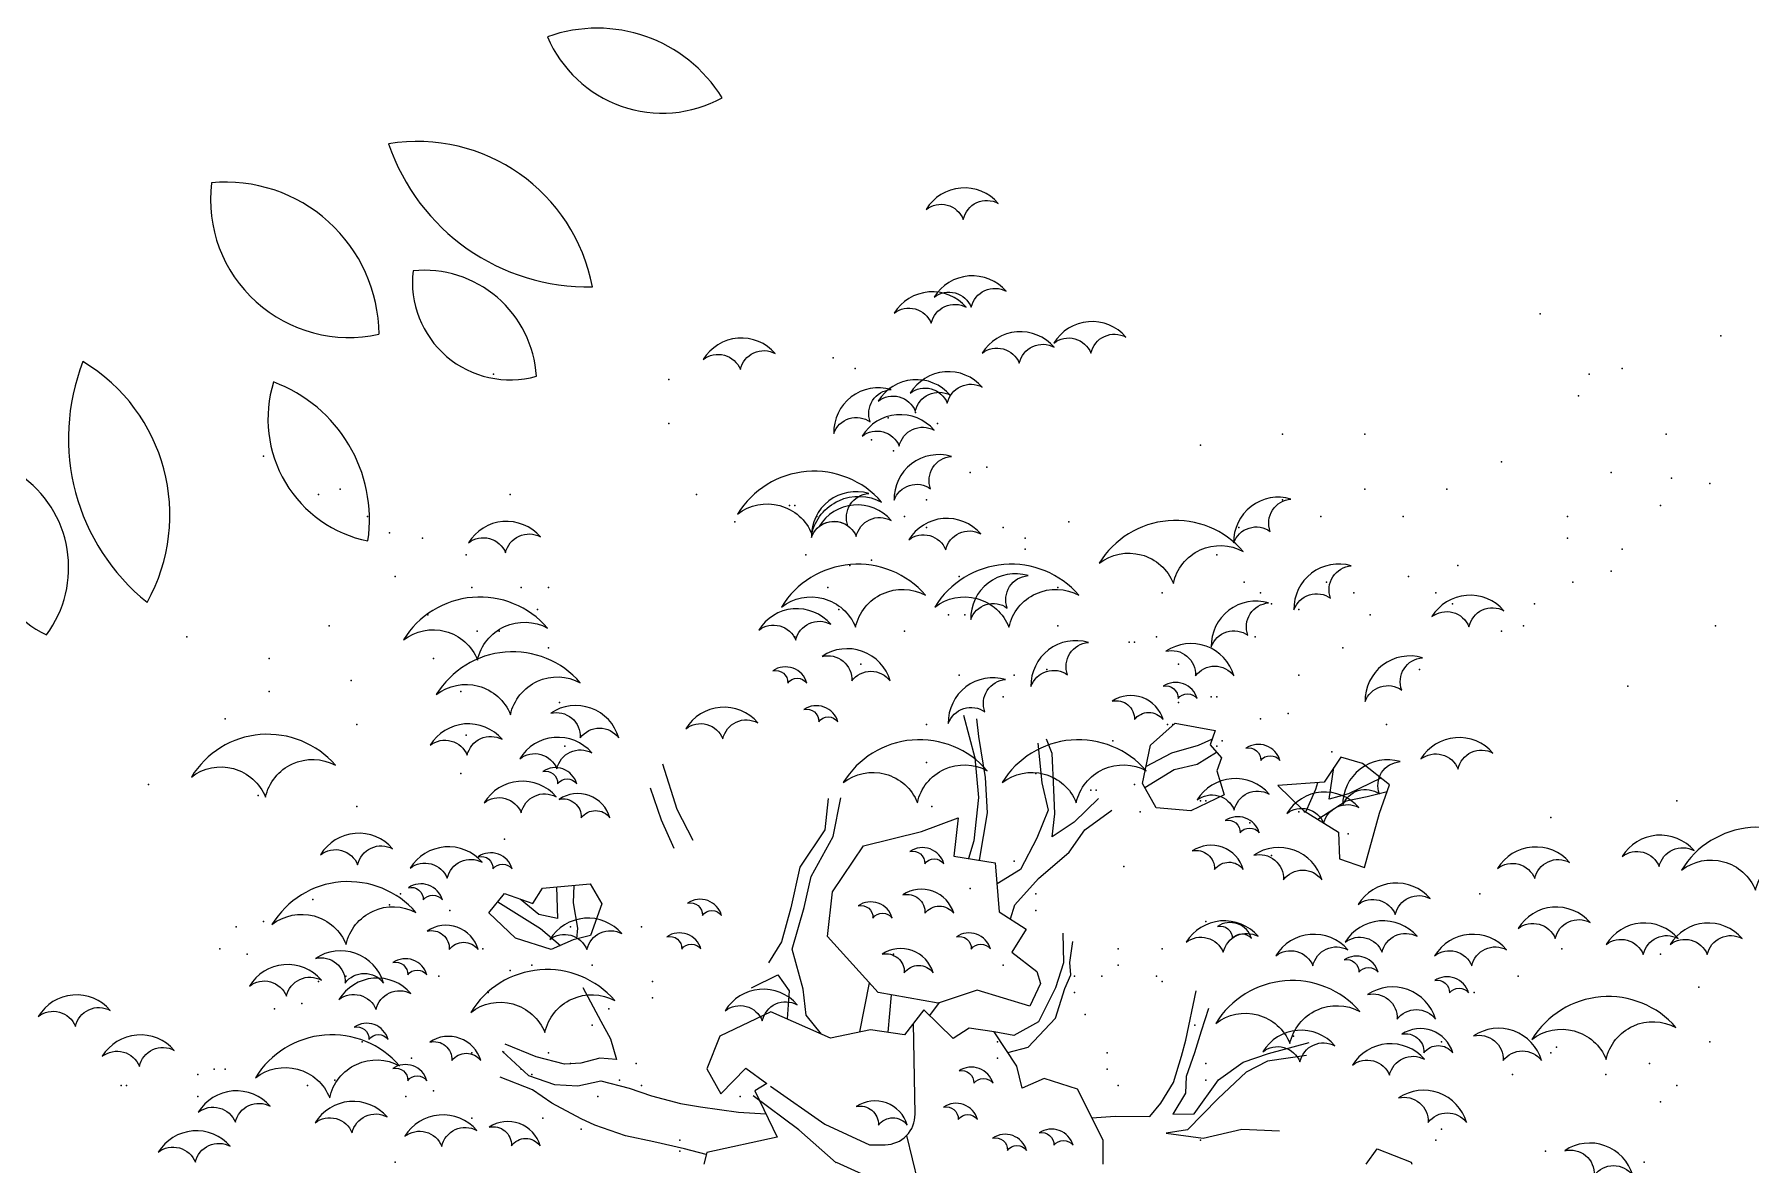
# Model space of a CAD drawing. Header units: millimetres. Extents: x 209.8 to 281.8, y 45 to 110.
# Drawn here: x 243.5772 to 244.0434, y 87.892 to 88.1992 of the extents above; entities that cross this region are included whole.
import ezdxf

# ---------------------------------------------------------------- set-up
doc = ezdxf.new("R2010")
doc.units = ezdxf.units.MM
doc.header["$LTSCALE"] = 0.65
for name, color, linetype in [('ARBOLES', 95, 'Continuous'), ('murodelgado', 1, 'Continuous'), ('puertas', 20, 'Continuous')]:
    doc.layers.add(name, color=color, linetype=linetype)

# ---------------------------------------------------------------- blocks, each defined once
blk = doc.blocks.new('arb-pl51')
for p, q in [((0.00559, 0.00176), (0.00498, 0.03474)), ((-0.14384, 0.02448), (-0.13441, 0.01579)), ((-0.14313, 0.02404), (-0.14384, 0.02448)), ((-0.13441, 0.01579), (-0.12501, 0.01248)), ((-0.12501, 0.01248), (-0.11654, 0.01196)), ((-0.11654, 0.01196), (-0.10819, 0.01382)), ((-0.10819, 0.01382), (-0.098, 0.01119)), ((-0.098, 0.01119), (-0.08994, 0.00835)), ((-0.08994, 0.00835), (-0.07938, 0.00558)), ((-0.03652, -0.00393), (-0.0531, 0.00839)), ((-0.04677, 0.01184), (-0.02711, -0.00186)), ((-0.07938, 0.00558), (-0.07211, 0.00439)), ((-0.07211, 0.00439), (-0.05839, 0.00243)), ((-0.05839, 0.00243), (-0.04849, 0.00189)), ((-0.02295, -0.01597), (-0.03652, -0.00393)), ((-0.02711, -0.00186), (-0.01089, -0.00936)), ((-0.01089, -0.00936), (-0.00527, -0.00934))]:
    blk.add_line(p, q)
for points in [[(0.02306, 0.32598, -0.500189), (0.03571, 0.33178, 0.508573), (0.00963, 0.32962, -0.500189)], [(0.02596, 0.29413, -0.500189), (0.03861, 0.29992, 0.508573), (0.01253, 0.29777, -0.500189)], [(0.01147, 0.28834, -0.500189), (0.02412, 0.29413, 0.508573), (-0.00196, 0.29198, -0.500189)], [(0.0693, 0.27752, -0.500189), (0.08195, 0.28332, 0.508573), (0.05587, 0.28116, -0.500189)], [(-0.0577, 0.27157, -0.500189), (-0.04506, 0.27737, 0.508573), (-0.07113, 0.27521, -0.500189)], [(0.04334, 0.27386, -0.500189), (0.05599, 0.27966, 0.508573), (0.02991, 0.2775, -0.500189)], [(0.00567, 0.25648, -0.500189), (0.01832, 0.26228, 0.508573), (-0.00776, 0.26013, -0.500189)], [(0.01726, 0.25938, -0.500189), (0.02991, 0.26518, 0.508573), (0.00384, 0.26302, -0.500189)], [(-0.01062, 0.25258, -0.500189), (-0.00311, 0.26429, 0.508573), (-0.02388, 0.24838, -0.500189)], [(-0.00016, 0.24381, -0.500189), (0.01249, 0.24961, 0.508573), (-0.01358, 0.24745, -0.500189)], [(0.01123, 0.22836, -0.500189), (0.01874, 0.24008, 0.508573), (-0.00203, 0.22417, -0.500189)], [(-0.03183, 0.21191, -0.500189), (-0.00653, 0.22351, 0.508573), (-0.05868, 0.2192, -0.500189)], [(-0.01872, 0.21493, -0.500189), (-0.01121, 0.22664, 0.508573), (-0.03198, 0.21073, -0.500189)], [(0.13425, 0.21291, -0.500189), (0.14176, 0.22463, 0.508573), (0.12098, 0.20872, -0.500189)], [(-0.01574, 0.21109, -0.500189), (-0.00309, 0.21689, 0.508573), (-0.02917, 0.21473, -0.500189)], [(0.01672, 0.20621, -0.500189), (0.02937, 0.21201, 0.508573), (0.00329, 0.20985, -0.500189)], [(-0.14275, 0.20514, -0.500189), (-0.1301, 0.21094, 0.508573), (-0.15617, 0.20878, -0.500189)], [(0.09915, 0.19406, -0.500189), (0.12444, 0.20566, 0.508573), (0.07229, 0.20135, -0.500189)], [(-0.01595, 0.1782, -0.500189), (0.00934, 0.1898, 0.508573), (-0.04281, 0.18549, -0.500189)], [(0.03961, 0.1782, -0.500189), (0.06491, 0.1898, 0.508573), (0.01276, 0.18549, -0.500189)], [(0.1561, 0.1887, -0.500189), (0.16361, 0.20042, 0.508573), (0.14283, 0.18451, -0.500189)], [(0.039, 0.18515, -0.500189), (0.0465, 0.19687, 0.508573), (0.02573, 0.18096, -0.500189)], [(-0.15288, 0.1663, -0.500189), (-0.12758, 0.1779, 0.508573), (-0.17974, 0.17359, -0.500189)], [(0.12615, 0.17526, -0.500189), (0.13366, 0.18698, 0.508573), (0.11288, 0.17107, -0.500189)], [(0.20623, 0.17837, -0.500189), (0.21888, 0.18416, 0.508573), (0.1928, 0.18201, -0.500189)], [(-0.03762, 0.17348, -0.500189), (-0.02497, 0.17928, 0.508573), (-0.05105, 0.17712, -0.500189)], [(-0.14097, 0.14647, -0.500189), (-0.11568, 0.15807, 0.508573), (-0.16783, 0.15376, -0.500189)], [(-0.01736, 0.15872, -0.500189), (-0.00345, 0.15873, 0.508573), (-0.02806, 0.16763, -0.500189)], [(0.06085, 0.16094, -0.500189), (0.06835, 0.17265, 0.508573), (0.04758, 0.15674, -0.500189)], [(0.10718, 0.1606, -0.500189), (0.12109, 0.1606, 0.508573), (0.09648, 0.1695, -0.500189)], [(-0.04056, 0.15796, -0.500189), (-0.0336, 0.15796, 0.508573), (-0.04591, 0.16241, -0.500189)], [(0.18188, 0.1554, -0.500189), (0.18938, 0.16712, 0.508573), (0.16861, 0.15121, -0.500189)], [(0.03089, 0.1475, -0.500189), (0.0384, 0.15921, 0.508573), (0.01763, 0.14331, -0.500189)], [(0.10084, 0.15234, -0.500189), (0.10779, 0.15234, 0.508573), (0.09549, 0.15679, -0.500189)], [(-0.11568, 0.13814, -0.500189), (-0.10177, 0.13814, 0.508573), (-0.12638, 0.14704, -0.500189)], [(-0.02932, 0.14392, -0.500189), (-0.02237, 0.14392, 0.508573), (-0.03467, 0.14837, -0.500189)], [(0.08502, 0.14469, -0.500189), (0.09545, 0.14469, 0.508573), (0.077, 0.15137, -0.500189)], [(-0.15664, 0.13177, -0.500189), (-0.14399, 0.13756, 0.508573), (-0.17007, 0.13541, -0.500189)], [(-0.06404, 0.13776, -0.500189), (-0.05139, 0.14356, 0.508573), (-0.07747, 0.1414, -0.500189)], [(-0.22971, 0.11657, -0.500189), (-0.20441, 0.12817, 0.508573), (-0.25657, 0.12386, -0.500189)], [(-0.12417, 0.12688, -0.500189), (-0.11153, 0.13268, 0.508573), (-0.1376, 0.13053, -0.500189)], [(0.00644, 0.11459, -0.500189), (0.03174, 0.12619, 0.508573), (-0.02042, 0.12188, -0.500189)], [(0.06399, 0.11459, -0.500189), (0.08929, 0.12619, 0.508573), (0.03713, 0.12188, -0.500189)], [(0.20226, 0.1268, -0.500189), (0.21491, 0.1326, 0.508573), (0.18883, 0.13045, -0.500189)], [(0.1308, 0.12988, -0.500189), (0.13776, 0.12989, 0.508573), (0.12545, 0.13434, -0.500189)], [(-0.1239, 0.12146, -0.500189), (-0.11694, 0.12146, 0.508573), (-0.12924, 0.12591, -0.500189)], [(0.17378, 0.11775, -0.500189), (0.18128, 0.12947, 0.508573), (0.16051, 0.11356, -0.500189)], [(-0.13708, 0.11094, -0.500189), (-0.12443, 0.11674, 0.508573), (-0.15051, 0.11458, -0.500189)], [(0.12119, 0.11193, -0.500189), (0.13383, 0.11773, 0.508573), (0.10776, 0.11558, -0.500189)], [(0.15365, 0.10705, -0.500189), (0.1663, 0.11285, 0.508573), (0.14022, 0.11069, -0.500189)], [(-0.11537, 0.10913, -0.500189), (-0.10494, 0.10913, 0.508573), (-0.12339, 0.11581, -0.500189)], [(0.12331, 0.10368, -0.500189), (0.13027, 0.10368, 0.508573), (0.11796, 0.10813, -0.500189)], [(-0.19633, 0.0921, -0.500189), (-0.18368, 0.0979, 0.508573), (-0.20975, 0.09575, -0.500189)], [(0.27515, 0.09143, -0.500189), (0.2878, 0.09723, 0.508573), (0.26172, 0.09507, -0.500189)], [(0.31006, 0.08286, -0.500189), (0.33536, 0.09446, 0.508573), (0.2832, 0.09015, -0.500189)], [(-0.16386, 0.08722, -0.500189), (-0.15122, 0.09302, 0.508573), (-0.17729, 0.09086, -0.500189)], [(-0.14731, 0.09058, -0.500189), (-0.14035, 0.09058, 0.508573), (-0.15265, 0.09503, -0.500189)], [(0.00907, 0.09245, -0.500189), (0.01603, 0.09246, 0.508573), (0.00372, 0.09691, -0.500189)], [(0.11404, 0.09041, -0.500189), (0.12448, 0.09042, 0.508573), (0.10602, 0.09709, -0.500189)], [(0.13901, 0.08667, -0.500189), (0.15293, 0.08668, 0.508573), (0.12832, 0.09558, -0.500189)], [(0.23004, 0.08714, -0.500189), (0.24269, 0.09294, 0.508573), (0.21661, 0.09078, -0.500189)], [(-0.20051, 0.06318, -0.500189), (-0.17521, 0.07478, 0.508573), (-0.22736, 0.07046, -0.500189)], [(-0.17259, 0.07935, -0.500189), (-0.16563, 0.07935, 0.508573), (-0.17794, 0.0838, -0.500189)], [(0.00917, 0.07451, -0.500189), (0.0196, 0.07451, 0.508573), (0.00115, 0.08118, -0.500189)], [(0.17953, 0.07406, -0.500189), (0.19218, 0.07985, 0.508573), (0.1661, 0.0777, -0.500189)], [(-0.07146, 0.07374, -0.500189), (-0.0645, 0.07374, 0.508573), (-0.07681, 0.07819, -0.500189)], [(-0.00966, 0.0728, -0.500189), (-0.0027, 0.0728, 0.508573), (-0.01501, 0.07725, -0.500189)], [(0.23748, 0.06537, -0.500189), (0.25013, 0.07117, 0.508573), (0.22406, 0.06901, -0.500189)], [(-0.16313, 0.0614, -0.500189), (-0.15269, 0.06141, 0.508573), (-0.17115, 0.06808, -0.500189)], [(-0.11327, 0.06136, -0.500189), (-0.10062, 0.06716, 0.508573), (-0.1267, 0.065, -0.500189)], [(0.11722, 0.06037, -0.500189), (0.12987, 0.06617, 0.508573), (0.10379, 0.06402, -0.500189)], [(0.1205, 0.06532, -0.500189), (0.12746, 0.06532, 0.508573), (0.11515, 0.06977, -0.500189)], [(0.17477, 0.06037, -0.500189), (0.18742, 0.06617, 0.508573), (0.16134, 0.06402, -0.500189)], [(0.26936, 0.05958, -0.500189), (0.28201, 0.06538, 0.508573), (0.25593, 0.06322, -0.500189)], [(0.29254, 0.05958, -0.500189), (0.30519, 0.06538, 0.508573), (0.27911, 0.06322, -0.500189)], [(-0.07895, 0.06157, -0.500189), (-0.07199, 0.06158, 0.508573), (-0.0843, 0.06602, -0.500189)], [(0.02592, 0.06157, -0.500189), (0.03288, 0.06158, 0.508573), (0.02058, 0.06602, -0.500189)], [(0.14968, 0.05549, -0.500189), (0.16233, 0.06129, 0.508573), (0.13625, 0.05913, -0.500189)], [(0.20723, 0.05549, -0.500189), (0.21988, 0.06129, 0.508573), (0.1938, 0.05913, -0.500189)], [(-0.2009, 0.04924, -0.500189), (-0.18698, 0.04925, 0.508573), (-0.21159, 0.05814, -0.500189)], [(-0.17821, 0.05222, -0.500189), (-0.17125, 0.05222, 0.508573), (-0.18355, 0.05667, -0.500189)], [(0.00168, 0.05298, -0.500189), (0.01211, 0.05299, 0.508573), (-0.00634, 0.05966, -0.500189)], [(0.16638, 0.05315, -0.500189), (0.17334, 0.05315, 0.508573), (0.16104, 0.0576, -0.500189)], [(-0.22212, 0.04451, -0.500189), (-0.20948, 0.05031, 0.508573), (-0.23555, 0.04815, -0.500189)], [(-0.18966, 0.03963, -0.500189), (-0.17701, 0.04542, 0.508573), (-0.20309, 0.04327, -0.500189)], [(-0.1285, 0.0313, -0.500189), (-0.10321, 0.0429, 0.508573), (-0.15536, 0.03859, -0.500189)], [(0.14138, 0.02733, -0.500189), (0.16668, 0.03893, 0.508573), (0.11453, 0.03462, -0.500189)], [(0.19916, 0.04567, -0.500189), (0.20611, 0.04567, 0.508573), (0.19381, 0.05012, -0.500189)], [(-0.29858, 0.03352, -0.500189), (-0.28593, 0.03931, 0.508573), (-0.31201, 0.03716, -0.500189)], [(-0.04977, 0.03558, -0.500189), (-0.03712, 0.04138, 0.508573), (-0.0632, 0.03922, -0.500189)], [(0.18021, 0.03614, -0.500189), (0.19413, 0.03614, 0.508573), (0.16952, 0.04504, -0.500189)], [(0.25592, 0.02153, -0.500189), (0.28121, 0.03313, 0.508573), (0.22906, 0.02882, -0.500189)], [(-0.19225, 0.02882, -0.500189), (-0.1853, 0.02882, 0.508573), (-0.1976, 0.03327, -0.500189)], [(0.145, 0.02071, -0.500189), (0.15765, 0.02651, 0.508573), (0.13157, 0.02435, -0.500189)], [(0.18989, 0.02397, -0.500189), (0.20033, 0.02398, 0.508573), (0.18187, 0.03065, -0.500189)], [(0.21861, 0.02117, -0.500189), (0.23252, 0.02117, 0.508573), (0.20791, 0.03007, -0.500189)], [(-0.2754, 0.01904, -0.500189), (-0.26275, 0.02484, 0.508573), (-0.28883, 0.02268, -0.500189)], [(-0.20646, 0.00765, -0.500189), (-0.18116, 0.01925, 0.508573), (-0.23332, 0.01494, -0.500189)], [(-0.16219, 0.02117, -0.500189), (-0.15176, 0.02117, 0.508573), (-0.17021, 0.02784, -0.500189)], [(0.17746, 0.01583, -0.500189), (0.19011, 0.02163, 0.508573), (0.16403, 0.01947, -0.500189)], [(-0.17821, 0.01385, -0.500189), (-0.17125, 0.01385, 0.508573), (-0.18355, 0.0183, -0.500189)], [(0.02686, 0.01291, -0.500189), (0.03382, 0.01292, 0.508573), (0.02151, 0.01737, -0.500189)], [(-0.24063, -0.00123, -0.500189), (-0.22798, 0.00457, 0.508573), (-0.25405, 0.00241, -0.500189)], [(-0.19831, -0.00507, -0.500189), (-0.18566, 0.00073, 0.508573), (-0.21174, -0.00143, -0.500189)], [(-0.00769, -0.00223, -0.500189), (0.00275, -0.00222, 0.508573), (-0.01571, 0.00445, -0.500189)], [(0.19145, -0.00129, -0.500189), (0.20537, -0.00129, 0.508573), (0.18076, 0.00761, -0.500189)], [(-0.16585, -0.00995, -0.500189), (-0.1532, -0.00415, 0.508573), (-0.17928, -0.00631, -0.500189)], [(0.02124, -0.00019, -0.500189), (0.0282, -0.00018, 0.508573), (0.0159, 0.00426, -0.500189)], [(-0.25511, -0.01571, -0.500189), (-0.24247, -0.00991, 0.508573), (-0.26854, -0.01207, -0.500189)], [(-0.14065, -0.00971, -0.500189), (-0.13022, -0.00971, 0.508573), (-0.14867, -0.00303, -0.500189)], [(0.03903, -0.01142, -0.500189), (0.04599, -0.01141, 0.508573), (0.03369, -0.00696, -0.500189)], [(0.05589, -0.00954, -0.500189), (0.06285, -0.00954, 0.508573), (0.05054, -0.00509, -0.500189)], [(0.25162, -0.02042, -0.500189), (0.26553, -0.02042, 0.508573), (0.24092, -0.01152, -0.500189)]]:
    blk.add_lwpolyline(points, format="xyb", close=True)
for points in [[(0.02307, 0.14633), (0.02726, 0.1308), (0.02853, 0.11649), (0.02682, 0.10075), (0.02488, 0.0944)], [(0.02897, 0.09374), (0.03179, 0.11094), (0.03107, 0.12369), (0.02863, 0.13856), (0.02794, 0.14494)], [(0.07201, 0.11613), (0.06327, 0.10753), (0.05523, 0.10226), (0.05623, 0.11056), (0.0559, 0.11933), (0.0553, 0.13245), (0.05322, 0.13756)], [(0.08923, 0.12776), (0.09864, 0.13267), (0.10827, 0.13546), (0.11313, 0.13758)], [(0.05004, 0.13615), (0.05156, 0.12182), (0.0538, 0.11183), (0.04969, 0.10175), (0.04376, 0.09038), (0.03528, 0.08519)], [(0.08878, 0.12008), (0.09939, 0.12664), (0.10774, 0.1285), (0.11476, 0.13294)], [(-0.07482, 0.10095), (-0.08064, 0.11216), (-0.08574, 0.12852)], [(0.17429, 0.12351), (0.16259, 0.1178), (0.1556, 0.11588), (0.15732, 0.1274)], [(-0.09043, 0.12004), (-0.08636, 0.10841), (-0.08184, 0.09811)], [(0.14709, 0.11134), (0.1507, 0.11952), (0.15151, 0.12192)], [(0.15151, 0.10858), (0.16169, 0.11524), (0.16937, 0.11678), (0.17655, 0.11865)], [(-0.02584, 0.11616), (-0.02708, 0.1048), (-0.03612, 0.09124), (-0.03941, 0.07647), (-0.04278, 0.0642), (-0.04752, 0.05656)], [(-0.02829, 0.03075), (-0.0339, 0.03759), (-0.03497, 0.04703), (-0.03893, 0.06147), (-0.03453, 0.07667), (-0.03208, 0.08789), (-0.02409, 0.10237), (-0.02135, 0.11636)], [(0.04014, 0.07245), (0.04174, 0.07764), (0.0503, 0.08712), (0.06136, 0.09667), (0.06711, 0.1048), (0.07681, 0.11185)], [(-0.1243, 0.08406), (-0.12396, 0.07266), (-0.13073, 0.07409), (-0.13741, 0.07968)], [(-0.11689, 0.06524), (-0.11657, 0.06909), (-0.11813, 0.07829), (-0.11787, 0.08466)], [(-0.14551, 0.07871), (-0.13004, 0.06904), (-0.12287, 0.06284)], [(0.05913, 0.0673), (0.05931, 0.05661), (0.05649, 0.04745), (0.05026, 0.03523), (0.04137, 0.03027), (0.03419, 0.03157)], [(0.03917, 0.02405), (0.04657, 0.02596), (0.05646, 0.03647), (0.05984, 0.04723), (0.06202, 0.05223), (0.06169, 0.05674), (0.06269, 0.06424)], [(-0.05362, 0.04746), (-0.04413, 0.05219), (-0.03997, 0.04646), (-0.04077, 0.03623)], [(-0.11472, 0.0476), (-0.10827, 0.03541), (-0.10478, 0.02896), (-0.10261, 0.02147), (-0.10858, 0.02206), (-0.11553, 0.02026), (-0.12144, 0.01987), (-0.13163, 0.0225), (-0.14286, 0.02703)], [(-0.01442, 0.03152), (-0.01098, 0.04933)], [(-0.00311, 0.04494), (-0.00426, 0.03139)], [(0.06962, 0.00043), (0.07812, 0.00096), (0.09057, 0.00082), (0.09463, 0.00571), (0.09918, 0.01317), (0.10213, 0.0227), (0.10362, 0.02849), (0.1074, 0.04639)], [(0.07374, -0.01637), (0.07369, -0.00776), (0.06445, 0.01083), (0.05235, 0.01466), (0.0444, 0.01114), (0.0424, 0.01911), (0.03428, 0.03155), (0.02514, 0.03284), (0.01944, 0.02908), (0.00871, 0.03956), (0.0017, 0.0305), (-0.01055, 0.03233), (-0.02504, 0.02932), (-0.04666, 0.03882), (-0.06512, 0.02994), (-0.06981, 0.01815), (-0.06475, 0.00911), (-0.05573, 0.01842), (-0.04808, 0.01286), (-0.05246, 0.01014), (-0.04437, -0.00667)], [(0.01089, 0.03743), (0.01443, 0.04213)], [(0.11193, 0.04), (0.10917, 0.03175), (0.10682, 0.02393), (0.1038, 0.01538), (0.10358, 0.00928), (0.09898, 0.0017), (0.10672, 0.00185), (0.11545, 0.01415), (0.12445, 0.02059), (0.13364, 0.02366), (0.14833, 0.02771)], [(0.1474, 0.023), (0.13322, 0.02093), (0.1255, 0.01693), (0.11542, 0.00744), (0.10425, -0.004), (0.09657, -0.00514), (0.10993, -0.00697), (0.12399, -0.00369), (0.13755, -0.00428)], [(-0.07005, -0.0129), (-0.07791, -0.01087), (-0.08908, -0.0083), (-0.09933, -0.00619), (-0.11044, -0.00227), (-0.11539, 0.00002), (-0.12603, 0.0057), (-0.13299, 0.01049), (-0.14472, 0.01513)], [(-0.04437, -0.00667), (-0.06986, -0.01213), (-0.07089, -0.01637)], [(0.16896, -0.01637), (0.17294, -0.01089), (0.18527, -0.01562), (0.18556, -0.01637)], [(-0.00457, -0.02418), (-0.02289, -0.01582)]]:
    blk.add_lwpolyline(points)
for points in [[(0.11761, 0.1175), (0.10553, 0.11159), (0.0929, 0.11272), (0.08792, 0.1216), (0.09088, 0.1355), (0.09984, 0.14347), (0.11424, 0.14075), (0.11244, 0.13562), (0.11654, 0.13089), (0.11487, 0.12613)], [(0.15892, 0.10397), (0.15935, 0.09423), (0.16838, 0.09106), (0.1738, 0.11082), (0.1774, 0.12107), (0.16761, 0.12875), (0.15979, 0.13108), (0.15376, 0.12209), (0.13701, 0.12084), (0.14632, 0.11182)], [(0.04715, 0.04089), (0.02805, 0.04662), (0.01395, 0.04197), (-0.00776, 0.04575), (-0.0261, 0.06616), (-0.0243, 0.08225), (-0.01308, 0.09902), (0.00791, 0.10413), (0.02116, 0.10908), (0.0196, 0.09524), (0.03466, 0.09284), (0.0361, 0.07506), (0.04582, 0.06877), (0.04058, 0.06046), (0.04964, 0.05345), (0.051, 0.04913)], [(-0.11194, 0.0665), (-0.11826, 0.06488), (-0.12621, 0.06136), (-0.13916, 0.06549), (-0.14884, 0.07464), (-0.14308, 0.08167), (-0.13283, 0.07808), (-0.12939, 0.08359), (-0.1121, 0.0852), (-0.10791, 0.07798)]]:
    blk.add_lwpolyline(points, close=True)
blk.add_lwpolyline([(0.00304, -0.07365, 0.241861), (0.00742, -0.06471), (0.00665, -0.02297), (0.00258, -0.00596)], format="xyb")
blk.add_arc((-0.00531, 0.00156), 0.0109, 270.16188, 1.06766)
for p in [(0.23196, 0.29172), (0.29745, 0.28379), (-0.02403, 0.27586), (-0.14707, 0.26991), (-0.08356, 0.26793), (-0.01609, 0.27189), (0.24982, 0.26991), (0.26173, 0.27189), (0.24586, 0.26198), (0.00574, 0.25603), (-0.08356, 0.25206), (-0.00419, 0.25405), (0.01367, 0.25206), (-0.01014, 0.24611), (0.10893, 0.24413), (0.1387, 0.2481), (0.16846, 0.2481), (0.27761, 0.2481), (-0.23041, 0.24016), (-0.0022, 0.24215), (0.21807, 0.23818), (0.02558, 0.23421), (0.03153, 0.2362), (0.25776, 0.23421), (0.27959, 0.23223), (0.29348, 0.23025), (-0.21057, 0.22628), (-0.20263, 0.22827), (-0.14111, 0.22628), (-0.07364, 0.22628), (0.00971, 0.2243), (0.1387, 0.2243), (0.16846, 0.22827), (0.19823, 0.22827), (-0.19271, 0.21835), (-0.03991, 0.22232), (-0.03792, 0.22232), (-0.02998, 0.21835), (0.00177, 0.21835), (0.15259, 0.21835), (0.18235, 0.21835), (0.24189, 0.21835), (0.27562, 0.22232), (-0.18477, 0.2124), (-0.05975, 0.21637), (0.00971, 0.21438), (0.03749, 0.21438), (0.0613, 0.21637), (0.12282, 0.21438), (-0.17286, 0.21042), (0.04543, 0.21042), (0.04543, 0.20645), (0.24189, 0.21042), (0.26173, 0.20645), (-0.15699, 0.20447), (-0.03395, 0.20447), (-0.01808, 0.2005), (-0.01014, 0.20248), (0.11488, 0.20447), (0.2022, 0.2005), (-0.18279, 0.19654), (0.02161, 0.19654), (0.1248, 0.19455), (0.15457, 0.19455), (0.18434, 0.19654), (0.24387, 0.19455), (0.25776, 0.19852), (-0.155, 0.19257), (-0.13714, 0.19257), (-0.12722, 0.19257), (-0.02601, 0.19257), (0.05733, 0.19257), (0.09504, 0.19059), (0.13076, 0.19059), (0.13473, 0.18662), (0.16449, 0.19059), (0.19426, 0.19059), (0.20021, 0.18662), (0.22998, 0.18662), (-0.17088, 0.18265), (-0.13119, 0.18464), (-0.02205, 0.18464), (0.01764, 0.18265), (0.01764, 0.18265), (0.0236, 0.18265), (0.14465, 0.18464), (0.17045, 0.18265), (-0.2582, 0.17472), (-0.2066, 0.17869), (-0.15302, 0.1767), (-0.14508, 0.1767), (-0.03792, 0.17472), (0.00177, 0.1767), (0.05733, 0.17869), (0.09305, 0.17472), (0.12877, 0.17472), (0.21807, 0.1767), (0.22601, 0.17869), (0.29547, 0.17869), (-0.12722, 0.17075), (0.08313, 0.17274), (0.08511, 0.17274), (0.16052, 0.17075), (-0.22843, 0.16679), (-0.1689, 0.16679), (-0.01411, 0.16481), (0.05336, 0.16282), (0.10099, 0.16481), (0.18831, 0.16282), (-0.19866, 0.15886), (0.02161, 0.16084), (0.04146, 0.16084), (0.14465, 0.16084), (0.26372, 0.15687), (-0.22843, 0.15489), (-0.15897, 0.15489), (-0.12325, 0.15092), (0.03749, 0.15291), (0.10099, 0.15092), (0.1129, 0.15291), (0.11488, 0.15291), (-0.2443, 0.14497), (0.13076, 0.14497), (0.14068, 0.14696), (-0.19668, 0.14299), (-0.15699, 0.13902), (0.00971, 0.14299), (0.07718, 0.13704), (0.09702, 0.14299), (0.09901, 0.14299), (0.11687, 0.13704), (0.1764, 0.14299), (-0.12127, 0.13506), (0.11488, 0.13506), (0.15656, 0.13308), (-0.15897, 0.12514), (0.00971, 0.12911), (0.04939, 0.12514), (-0.27209, 0.12118), (0.06924, 0.11919), (0.07122, 0.11919), (0.08511, 0.12118), (-0.2324, 0.11721), (-0.19668, 0.11324), (0.01169, 0.11324), (0.10893, 0.11523), (0.11091, 0.11523), (0.28158, 0.11523), (0.0871, 0.11126), (0.12679, 0.1073), (0.14465, 0.11126), (0.14663, 0.11126), (0.23593, 0.10928), (-0.1431, 0.10135), (0.16251, 0.10333), (0.04146, 0.09341), (0.13473, 0.0954), (0.08115, 0.09143), (-0.1808, 0.08151), (0.02558, 0.0835), (0.04939, 0.08151), (0.21014, 0.08151), (-0.21255, 0.07953), (-0.18477, 0.07755), (-0.16294, 0.07557), (0.04939, 0.07557), (-0.24034, 0.06962), (-0.23041, 0.0716), (-0.11928, 0.06962), (-0.09349, 0.06962), (0.11091, 0.0716), (-0.24629, 0.06168), (-0.23637, 0.0597), (-0.15104, 0.06168), (-0.0022, 0.0597), (0.07916, 0.06168), (0.09504, 0.06168), (0.2399, 0.06168), (0.27562, 0.0597), (-0.21057, 0.04978), (-0.20065, 0.05177), (-0.16691, 0.05177), (-0.14111, 0.05375), (-0.13318, 0.05573), (-0.11135, 0.05573), (-0.08952, 0.04978), (0.03749, 0.05573), (0.06329, 0.05177), (0.07321, 0.05177), (0.07916, 0.05573), (0.09305, 0.05177), (0.09504, 0.04978), (0.22403, 0.05177), (-0.14905, 0.04582), (-0.08952, 0.04384), (0.06329, 0.04582), (0.20815, 0.04582), (0.28951, 0.0478), (-0.22644, 0.03987), (-0.21652, 0.04185), (-0.10539, 0.03987), (0.06725, 0.03789), (-0.11135, 0.03392), (0.10694, 0.03392), (-0.19469, 0.02797), (0.0355, 0.02797), (0.14266, 0.02995), (0.19624, 0.02797), (0.23792, 0.02599), (0.29348, 0.02797), (-0.17683, 0.02202), (-0.155, 0.024), (-0.12722, 0.024), (-0.11928, 0.02004), (-0.09547, 0.02004), (0.0355, 0.02202), (0.07519, 0.024), (0.11091, 0.02004), (0.23593, 0.024), (0.27165, 0.02004), (-0.25423, 0.01607), (-0.24827, 0.01805), (-0.2443, 0.01805), (-0.20462, 0.01409), (-0.13714, 0.01805), (-0.13318, 0.01607), (-0.10142, 0.01409), (0.07519, 0.01805), (0.11091, 0.01409), (0.22204, 0.01607), (0.25578, 0.01607), (-0.28201, 0.01211), (-0.28002, 0.01211), (-0.25423, 0.00814), (-0.21454, 0.01211), (-0.17882, 0.00814), (-0.1689, 0.01012), (-0.10936, 0.00814), (-0.09349, 0.01211), (-0.05777, 0.00814), (0.07916, 0.01211), (0.28158, 0.01211), (-0.155, 0.00021), (-0.12921, 0.00021), (0.27562, 0.00616), (-0.11532, -0.00376), (0.19624, -0.00376), (-0.07959, -0.00773), (-0.07959, -0.01169), (0.10893, -0.00773), (0.19426, -0.00773), (0.23395, -0.01169), (-0.18279, -0.01566), (-0.18279, -0.01566), (0.26967, -0.01566)]:
    blk.add_point(p)
blk = doc.blocks.new('arb-pl57')
for centre, radius, start, end in [((-0.0086, 0.4615), 0.0887, 151.7015, 229.7406), ((-0.126, 0.4393), 0.0753, 322.8639, 58.5782), ((0.1217, 0.411), 0.1079, 130.709, 219.1064), ((-0.0576, 0.427), 0.1272, 318.6571, 31.1583), ((0.1526, 0.4336), 0.0681, 123.4613, 215.4329), ((0.0737, 0.4483), 0.059, 293.3115, 45.5828), ((0.2848, 0.3697), 0.0887, 111.7015, 189.7406), ((0.1806, 0.4282), 0.0753, 282.8639, 18.5782), ((-0.151, 0.4255), 0.0681, 163.4613, 255.4329), ((-0.2208, 0.386), 0.059, 333.3115, 85.5828), ((-0.1601, 0.3883), 0.1079, 170.709, 259.1064), ((-0.3077, 0.2853), 0.1272, 358.6571, 71.1583), ((0.1875, 0.3157), 0.0926, 120.5035, 215.3285), ((0.079, 0.3389), 0.0835, 293.2488, 42.5832), ((-0.0484, 0.3576), 0.0926, 160.5035, 255.3285), ((-0.1465, 0.3056), 0.0835, 333.2488, 82.5832), ((0.3521, 0.2473), 0.1079, 90.709, 179.1064), ((0.2251, 0.3748), 0.1272, 278.6571, 351.1583), ((-0.368, 0.2508), 0.0753, 2.8639, 98.5782), ((-0.2924, 0.3432), 0.0887, 191.7015, 269.7406), ((0.3903, 0.2448), 0.0681, 83.4613, 175.4329), ((0.3393, 0.3067), 0.059, 253.3115, 5.5828), ((-0.2978, 0.1352), 0.0835, 13.2488, 122.5832), ((0.3412, 0.132), 0.0926, 80.5035, 175.3285), ((0.2731, 0.2196), 0.0835, 253.2488, 2.5832), ((-0.4064, 0.149), 0.059, 13.3115, 125.5828), ((-0.3782, 0.2241), 0.0681, 203.4613, 295.4329), ((-0.256, 0.238), 0.0926, 200.5035, 295.3285), ((0.4505, 0.1109), 0.0887, 71.7015, 149.7406), ((0.4083, 0.2226), 0.0753, 242.8639, 338.5782), ((-0.4082, 0.016), 0.1272, 38.6571, 111.1583), ((-0.3613, 0.1898), 0.1079, 210.709, 299.1064), ((0.4234, -0.0262), 0.1079, 50.709, 139.1064), ((0.408, 0.1531), 0.1272, 238.6571, 311.1583), ((-0.4322, -0.0492), 0.0753, 42.8639, 138.5782), ((0.4511, -0.0527), 0.0681, 43.4613, 135.4329), ((-0.4337, 0.0702), 0.0887, 231.7015, 309.7406), ((-0.3041, -0.0926), 0.0835, 53.2488, 162.5832), ((0.4518, 0.0275), 0.059, 213.3115, 325.5828), ((0.341, -0.1076), 0.0926, 40.5035, 135.3285), ((-0.3382, 0.013), 0.0926, 240.5035, 335.3285), ((0.345, 0.0033), 0.0835, 213.2488, 322.5832), ((-0.3962, -0.1519), 0.059, 53.3115, 165.5828), ((-0.4229, -0.0762), 0.0681, 243.4613, 335.4329), ((0.4111, -0.194), 0.0887, 31.7015, 109.7406), ((0.4505, -0.0813), 0.0753, 202.8639, 298.5782), ((-0.3121, -0.2549), 0.1272, 78.6571, 151.1583), ((-0.3879, -0.0916), 0.1079, 250.709, 339.1064), ((0.3022, -0.2816), 0.1079, 10.709, 99.1064), ((0.4057, -0.1344), 0.1272, 198.6571, 271.1583), ((-0.1625, -0.2712), 0.0835, 93.2488, 202.5832), ((-0.2565, -0.2122), 0.0926, 280.5035, 15.3285), ((0.2611, -0.2086), 0.0835, 173.2488, 282.5832), ((0.1868, -0.2909), 0.0926, 0.5035, 95.3285), ((-0.2885, -0.3203), 0.0753, 82.8639, 178.5782), ((-0.3665, -0.2297), 0.0887, 271.7015, 349.7406), ((0.0607, -0.317), 0.0835, 133.2488, 242.5832), ((-0.0492, -0.3323), 0.0926, 320.5035, 55.3285), ((0.3585, -0.2587), 0.059, 173.3115, 285.5828), ((0.3064, -0.3196), 0.0681, 3.4613, 95.4329), ((-0.0643, -0.4006), 0.1272, 118.6571, 191.1583), ((-0.2273, -0.3243), 0.1079, 290.709, 19.1064), ((0.2191, -0.353), 0.1272, 158.6571, 231.1583), ((0.0452, -0.3993), 0.1079, 330.709, 59.1064), ((-0.195, -0.3758), 0.059, 93.3115, 205.5828), ((-0.2641, -0.335), 0.0681, 283.4613, 15.4329), ((0.2876, -0.3412), 0.0753, 162.8639, 258.5782), ((0.1849, -0.4022), 0.0887, 351.7015, 69.7406), ((-0.0043, -0.4356), 0.0753, 122.8639, 218.5782), ((-0.1222, -0.4163), 0.0887, 311.7015, 29.7406), ((0.1031, -0.418), 0.059, 133.3115, 245.5828), ((0.0239, -0.4311), 0.0681, 323.4613, 55.4329)]:
    blk.add_arc(centre, radius, start, end)

msp = doc.modelspace()

# ---------------------------------------------------------------- linework, layer by layer
at = {"layer": 'murodelgado'}
msp.add_arc((241.75502, 86.8853), 9.85, 323.686416, 76.829086, dxfattribs=at)
at = {"layer": 'puertas'}
msp.add_circle((241.75502, 86.8853), 2.07396, dxfattribs=at)

# ---------------------------------------------------------------- block references
at = {"layer": 'ARBOLES'}
for name, p, xscale, yscale, zscale in [('arb-pl57', (243.54508, 88.24829), 0.45, 0.45, 0.45), ('arb-pl51', (243.81224, 87.90445), 0.75, 0.75, 0.75)]:
    msp.add_blockref(name, p, dxfattribs=dict(at, xscale=xscale, yscale=yscale, zscale=zscale))

doc.saveas('drawing.dxf')
